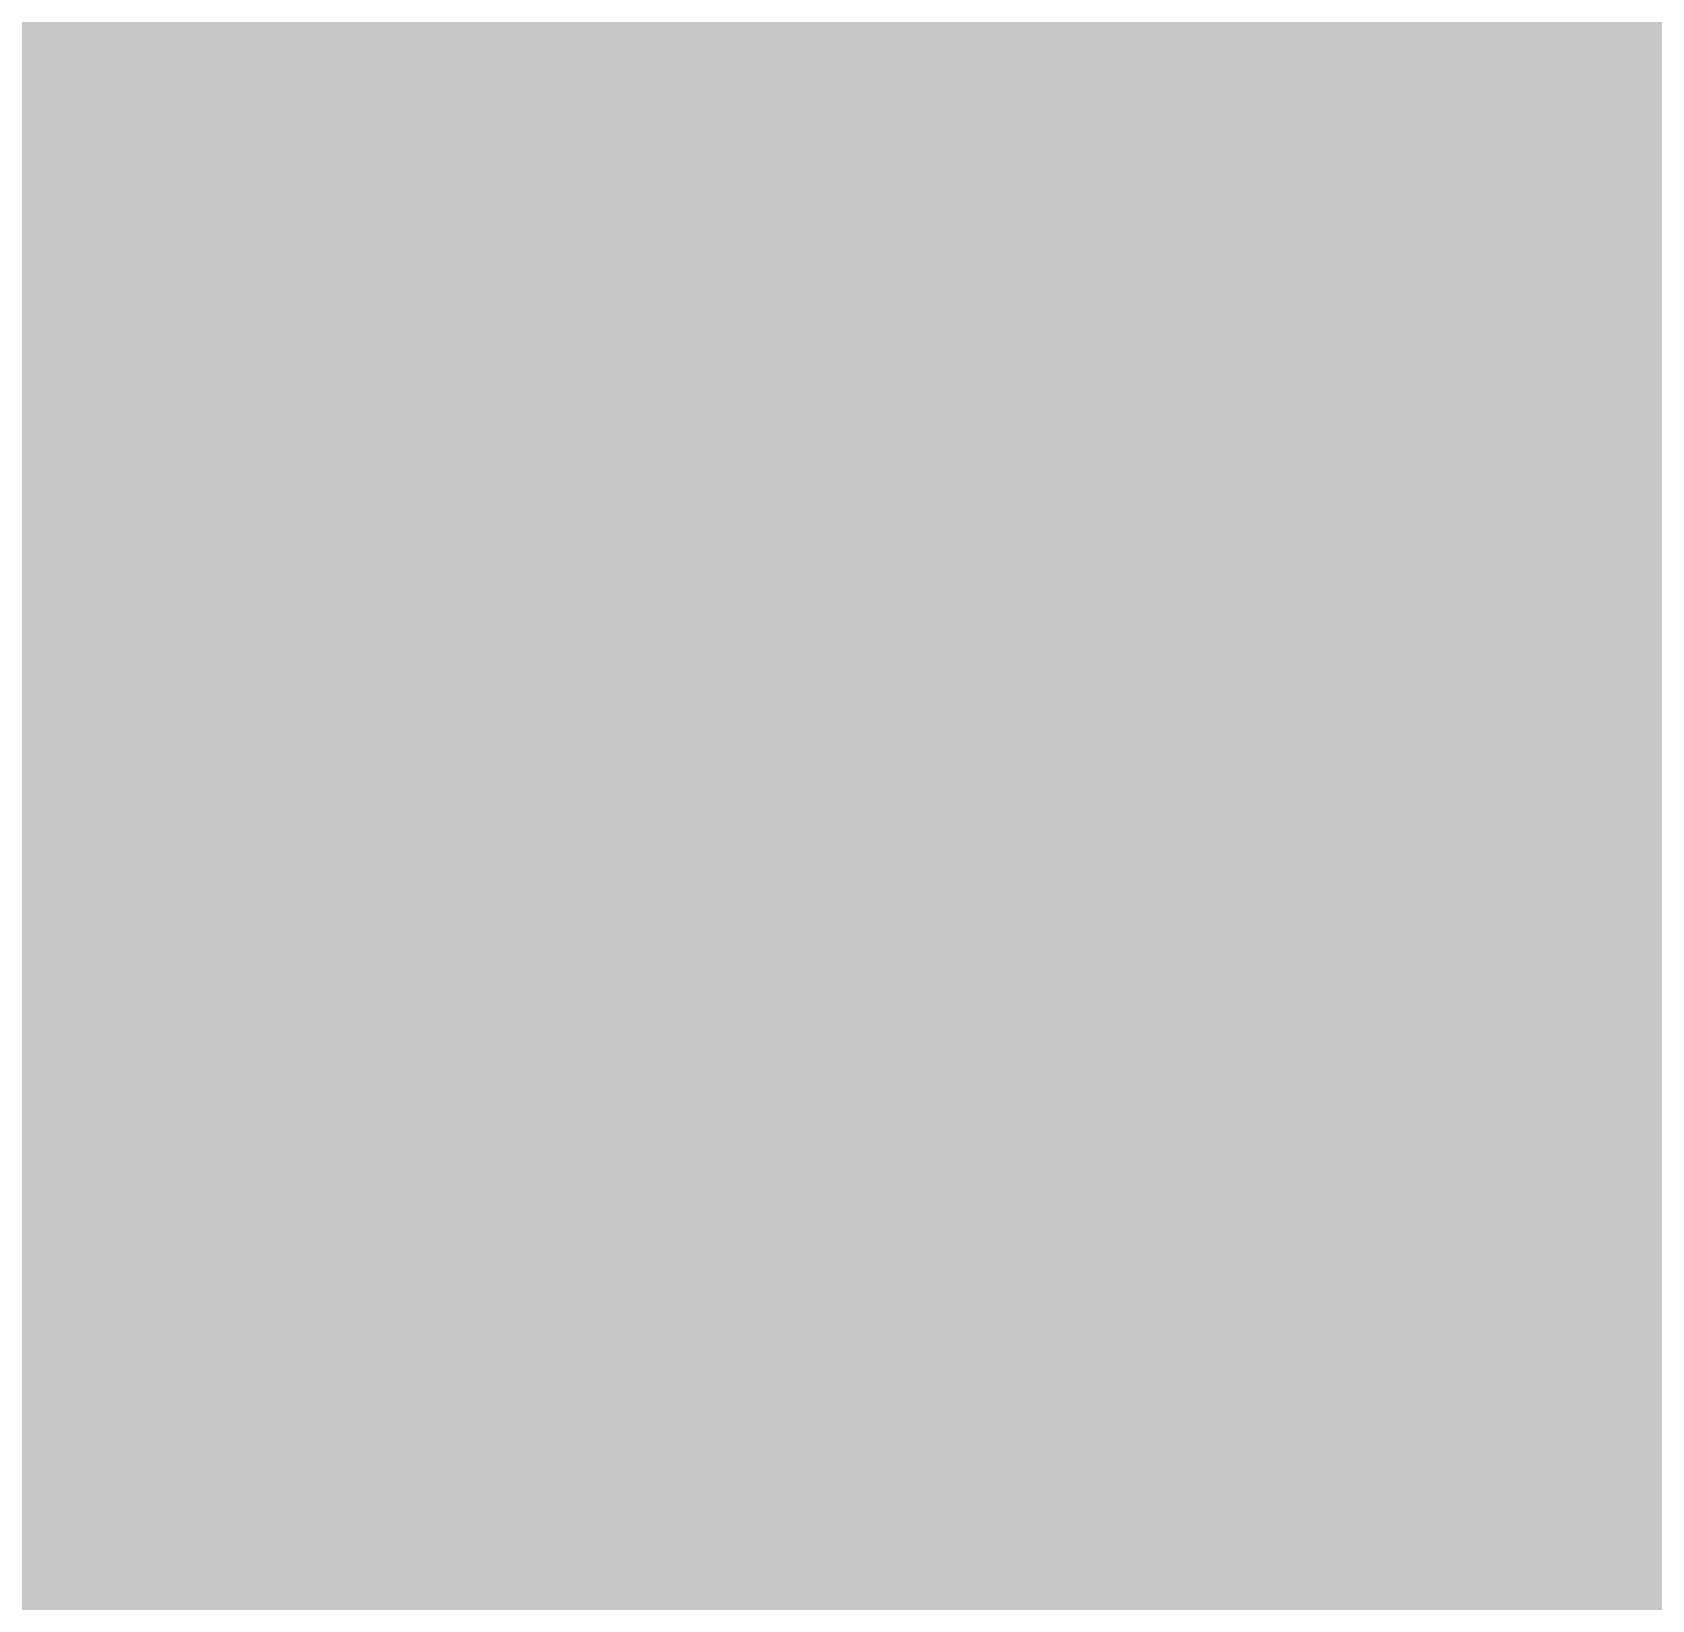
# Model space of a CAD drawing. Extents: x 0 to 196, y 0 to 139.
# Drawn here: x 119.4481 to 119.5093, y 78.616 to 78.6753 of the extents above; entities that cross this region are included whole.
import ezdxf
from ezdxf.enums import TextEntityAlignment as Align

# ---------------------------------------------------------------- set-up
doc = ezdxf.new("R2010")
doc.units = 0
doc.layers.get('0').update_dxf_attribs({"linetype": 'CONTINUOUS'})
for name, color, linetype in [('COND', 80, 'CONTINUOUS'), ('COND2', 2, 'CONTINUOUS'), ('SOLDER_MASK', 85, 'CONTINUOUS')]:
    doc.layers.add(name, color=color, linetype=linetype)

# ---------------------------------------------------------------- blocks, each defined once
blk = doc.blocks.new('VIA')
at = {"layer": 'COND'}
blk.add_hatch(color=256, dxfattribs=at).paths.add_polyline_path([(0.3048, 0, 1), (-0.3048, 0, 1)], flags=0)
at = {"layer": 'COND2'}
blk.add_hatch(color=256, dxfattribs=at).paths.add_polyline_path([(0.3048, 0, 1), (-0.3048, 0, 1)], flags=0)
at = {"layer": 'SOLDER_MASK'}
blk.add_hatch(color=256, dxfattribs=at).paths.add_polyline_path([(0.5588, 0, 1), (-0.5588, 0, 1)], flags=0)
blk = doc.blocks.new('FIGURE_CIRCLE')
blk.add_circle((0, 0), 0.5)

msp = doc.modelspace()

# ---------------------------------------------------------------- block references
at = {"layer": 'COND'}
for p in [(119.38, 78.74), (114.3, 76.2)]:
    msp.add_blockref('VIA', p, dxfattribs=at)
at = {"layer": 'MANUFACTURING_NCDRILL_FIGURE', "xscale": 1.27, "yscale": 1.27}
msp.add_blockref('FIGURE_CIRCLE', (119.38, 78.74), dxfattribs=at)

# ---------------------------------------------------------------- texts
at = {"layer": 'MANUFACTURING_NCDRILL_FIGURE'}
msp.add_text('+', height=0.635, dxfattribs=at).set_placement((119.38, 78.74), align=Align.MIDDLE_CENTER)

doc.saveas('drawing.dxf')
